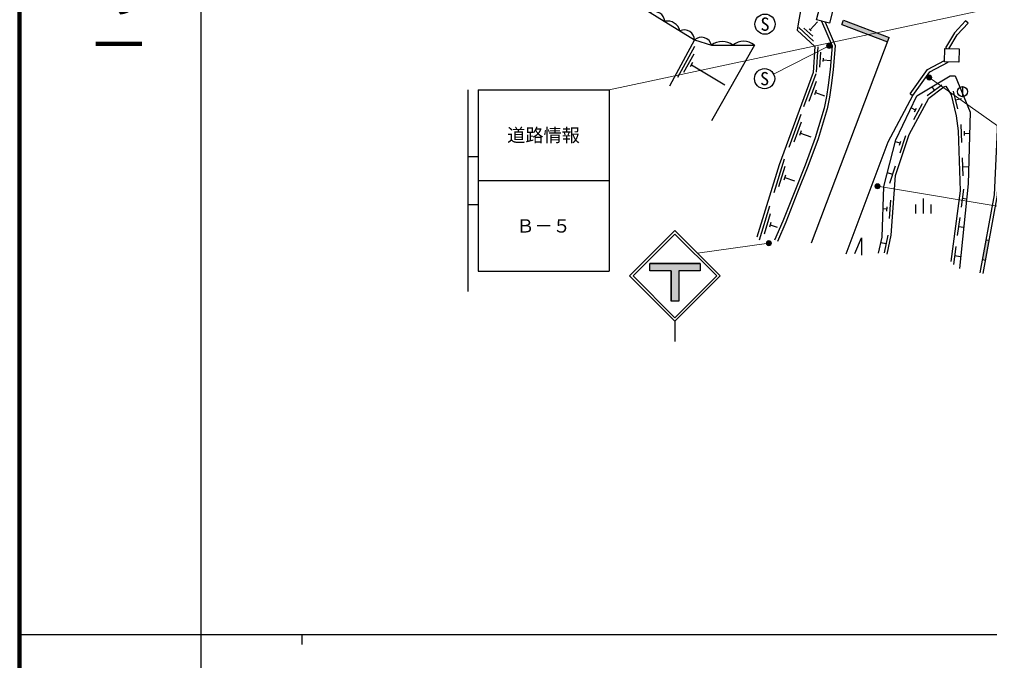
# Model space of a CAD drawing. Units: millimetres, scale not verified. Extents: x 40000 to 680000, y 20000 to 380000.
# Drawn here: x 40000 to 136228, y 202409 to 265999 of the extents above; entities that cross this region are included whole.
import ezdxf
from ezdxf.enums import TextEntityAlignment as Align

# ---------------------------------------------------------------- set-up
doc = ezdxf.new("R2010")
doc.units = ezdxf.units.MM
doc.header["$LTSCALE"] = 1000
for name, color, linetype, lineweight in [('M-BGD', 7, 'Continuous', 25), ('M-STR-HTXT', 7, 'Continuous', 13), ('M-STR-STRC', 7, 'Continuous', 25), ('M-TTL', 2, 'Continuous', 140), ('M-TTL-BAND', 7, 'Continuous', 25)]:
    doc.layers.add(name, color=color, linetype=linetype, lineweight=lineweight)
doc.styles.add('@ＭＳ ゴシック', font='')
doc.styles.add('ＭＳ ゴシック', font='')
doc.styles.get('@ＭＳ ゴシック').set_extended_font_data('@MS Gothic')
doc.styles.get('ＭＳ ゴシック').set_extended_font_data('MS Gothic')

msp = doc.modelspace()

# ---------------------------------------------------------------- hatches: boundary and pattern name
at = {"layer": 'M-BGD'}
msp.add_hatch(color=256, dxfattribs=at).paths.add_polyline_path([(136195, 244096), (135900, 244150), (135539, 242183), (135834, 242128)])
at = {"layer": 'M-STR-HTXT'}
for points in [[(120079, 263446, -1), (120553, 263286, -0.41421), (120236, 263129, -0.41421)], [(130273, 259988, -0.41421), (129993, 260205, -0.41421), (130210, 260484, -1)], [(125329, 249567, -1), (124889, 249327, -0.41421), (124989, 249667, -0.41421)], [(114565, 243928, -1), (114125, 243689, -0.41421), (114225, 244028, -0.41421)]]:
    msp.add_hatch(color=256, dxfattribs=at).paths.add_polyline_path(points)
at = {"layer": 'M-STR-STRC'}
for points in [[(121722, 265924), (121562, 265503), (126111, 263779), (126270, 264200)], [(102516, 241056), (104641, 241056), (104641, 238056), (105391, 238056), (105391, 241056), (107516, 241056), (107516, 241806), (102516, 241806)]]:
    msp.add_hatch(color=256, dxfattribs=at).paths.add_polyline_path(points)

# ---------------------------------------------------------------- linework, layer by layer
at = {"layer": 'M-BGD'}
for p, q in [((118443, 264959), (119175, 265755)), ((117301, 265195), (118773, 263841)), ((117798, 265145), (118681, 264332)), ((118340, 265054), (118546, 264865)), ((106969, 263971), (104467, 259374)), ((106958, 263324), (105285, 260250)), ((119184, 263268), (119028, 260773)), ((119452, 262750), (119358, 261253)), ((106887, 262565), (105883, 260721)), ((119715, 262157), (119694, 261808)), ((119705, 261983), (120495, 261928)), ((106766, 261715), (106532, 261285)), ((106649, 261500), (109969, 259512)), ((118990, 260597), (117782, 257313)), ((119030, 259837), (118305, 257866)), ((119033, 258978), (118864, 258518)), ((130042, 258457), (131497, 259516)), ((130769, 258987), (130522, 259327)), ((132624, 258889), (133060, 257143)), ((133543, 259333), (133543, 258333)), ((118949, 258748), (119855, 258415)), ((128357, 258613), (128601, 258439)), ((132842, 258016), (133425, 258161)), ((128875, 257003), (128435, 257221)), ((128717, 256068), (129563, 257657)), ((128777, 256818), (128974, 257189)), ((117508, 256568), (116300, 253283)), ((117548, 255807), (116823, 253836)), ((133382, 255581), (133445, 253783)), ((117551, 254948), (117382, 254488)), ((117467, 254718), (118485, 254344)), ((127345, 252780), (127916, 254488)), ((133706, 254902), (133721, 254483)), ((133714, 254693), (134251, 254712)), ((127346, 253729), (126893, 253860)), ((127279, 253530), (127413, 253928)), ((115846, 252154), (114813, 248810)), ((133498, 252285), (133562, 250486)), ((115926, 251397), (115306, 249390)), ((126337, 249763), (126908, 251471)), ((133530, 251386), (134129, 251407)), ((115975, 250539), (115830, 250071)), ((115903, 250305), (116885, 250002)), ((126623, 250617), (126096, 250793)), ((133638, 249157), (133400, 247373)), ((114397, 247461), (113365, 244116)), ((126040, 246980), (126071, 247399)), ((126287, 246270), (126422, 248065)), ((128925, 246750), (128925, 247650)), ((129675, 246750), (129675, 248250)), ((130425, 246750), (130425, 247650)), ((133519, 248265), (133950, 248215)), ((114477, 246703), (113858, 244697)), ((126055, 247190), (125673, 247218)), ((114526, 245846), (114382, 245378)), ((114454, 245612), (115171, 245390)), ((133263, 246343), (133025, 244559)), ((133144, 245451), (133660, 245382)), ((125797, 242844), (126156, 244607)), ((125976, 243726), (125451, 243833)), ((132881, 243471), (132643, 241687)), ((135900, 244150), (136195, 244096)), ((132762, 242579), (133356, 242499)), ((135539, 242183), (135834, 242128))]:
    msp.add_line(p, q, dxfattribs=at)
for points in [[(86246, 298105), (85701, 296766), (85156, 294936), (84843, 293459), (84585, 291600), (84410, 289785), (84355, 287514), (84469, 284867), (84787, 281887), (85453, 278457), (87116, 273062), (90150, 271739), (92936, 270728), (96790, 269511), (99542, 268582), (106969, 263971), (108645, 263442), (112896, 263442), (108639, 255945)], [(96574, 292612), (96306, 292025), (96817, 284795), (99010, 284714), (99347, 284632), (99842, 284418), (100617, 284020), (116233, 272346), (117439, 268916), (117510, 268166), (117473, 266865), (117283, 265768), (117142, 264933), (118887, 263328), (118726, 260749), (115357, 251588), (113142, 244412)], [(119558, 265824), (120604, 263366), (120426, 261016), (120219, 259487), (120066, 258347), (119813, 257212), (118924, 254259), (117925, 251534), (116909, 248980), (115726, 245996), (114903, 244089)], [(119923, 265731), (120908, 263416), (120724, 260984), (120517, 259447), (120362, 258294), (120103, 257136), (119209, 254164), (118206, 251427), (117188, 248870), (116003, 245882), (115179, 243970)], [(132196, 263093), (133025, 264463), (134087, 265631), (133828, 265866), (132743, 264673), (131845, 263189), (131995, 263098)], [(122004, 242755), (126158, 253871), (128612, 258455), (130286, 260802), (132119, 261774)], [(128357, 258613), (130083, 261034), (131748, 261917)], [(125211, 242808), (125580, 244386), (125745, 249441), (126940, 254046), (128997, 258416), (132331, 260408), (132828, 260388), (134313, 256802), (134101, 249697), (133243, 241307)], [(135296, 240860), (136714, 248589), (137229, 260064)], [(135591, 240806), (137013, 248555), (137529, 260051)], [(126077, 242715), (126464, 244616), (126907, 250522), (128259, 254568), (130188, 258192), (131704, 259296), (131901, 259378), (132410, 258511), (132927, 256439), (133104, 254948), (133314, 248995), (132380, 241986)], [(122877, 242782), (123537, 244348), (123532, 242624)]]:
    msp.add_lwpolyline(points, dxfattribs=at)
for points in [[(119399, 267225), (120667, 266904), (120343, 265625), (119075, 265946)], [(131781, 263104), (133217, 263064), (133180, 261745), (131744, 261785)]]:
    msp.add_lwpolyline(points, close=True, dxfattribs=at)
msp.add_circle((133543, 258833), 500, dxfattribs=at)
for centre, radius, start, end in [((102963, 265732), 1050, 4.1892, 112.15099), ((104268, 264543), 1292, 14.80759, 101.53259), ((105936, 263927), 1035, 2.44422, 113.89597), ((107647, 263198), 1028, 13.71018, 131.19946), ((109708, 262030), 1767, 53.02328, 126.97672), ((111834, 262195), 1638, 49.54161, 130.45839)]:
    msp.add_arc(centre, radius, start, end, dxfattribs=at)
at = {"layer": 'M-STR-HTXT'}
for p, q in [((142274, 268348), (98490, 259018)), ((120316, 263366), (114806, 260575)), ((130241, 260236), (139831, 253421)), ((125109, 249447), (139309, 247102)), ((114345, 243809), (107267, 242806))]:
    msp.add_line(p, q, dxfattribs=at)
for centre in [(120316, 263366), (130241, 260236), (125109, 249447), (114345, 243809)]:
    msp.add_circle(centre, 250, dxfattribs=at)
at = {"layer": 'M-STR-STRC'}
for p, q in [((121562, 265503), (121722, 265924)), ((121722, 265924), (126270, 264200)), ((121562, 265503), (126111, 263779)), ((118556, 243855), (126270, 264200)), ((84490, 259018), (84490, 239018)), ((85490, 259018), (85490, 241018)), ((85490, 259018), (98490, 259018)), ((98490, 259018), (98490, 241018)), ((84490, 252393), (85490, 252393)), ((85490, 250018), (98490, 250018)), ((84490, 247643), (85490, 247643)), ((100517, 240556), (105017, 245056)), ((100870, 240556), (105017, 244703)), ((109517, 240556), (105017, 245056)), ((109163, 240556), (105017, 244703)), ((107516, 241806), (102516, 241806)), ((107516, 241806), (107516, 241056)), ((85490, 241018), (98490, 241018)), ((104641, 241056), (102516, 241056)), ((104641, 241056), (104641, 238056)), ((105391, 241056), (105391, 238056)), ((107516, 241056), (105391, 241056)), ((100517, 240556), (105017, 236056)), ((100870, 240556), (105017, 236409)), ((105017, 236409), (109163, 240556)), ((105017, 236056), (109517, 240556)), ((105391, 238056), (104641, 238056)), ((105017, 236056), (105017, 234056))]:
    msp.add_line(p, q, dxfattribs=at)
msp.add_lwpolyline([(102516, 241806), (107516, 241806), (107516, 241056), (105391, 241056), (105391, 238056), (104641, 238056), (104641, 241056), (102516, 241056)], close=True, dxfattribs=at)
for centre in [(113952, 265531), (113913, 260123)]:
    msp.add_circle(centre, 1000, dxfattribs=at)
at = {"layer": 'M-TTL'}
msp.add_line((40000, 380000), (40000, 20000), dxfattribs=at)
at = {"layer": 'M-TTL-BAND'}
for p, q in [((58000, 370000), (58000, 20000)), ((40000, 205000), (579000, 205000)), ((68000, 205000), (68000, 204000))]:
    msp.add_line(p, q, dxfattribs=at)

# ---------------------------------------------------------------- texts
at = {"layer": 'M-STR-STRC', "style": 'ＭＳ ゴシック'}
for s, p in [('S', (113952, 265531)), ('S', (113913, 260123)), ('道路情報', (91990, 254518)), ('Ｂ－５', (91990, 245518))]:
    msp.add_text(s, height=1320, dxfattribs=at).set_placement(p, align=Align.MIDDLE_CENTER)
at = {"layer": 'M-TTL-BAND', "style": '@ＭＳ ゴシック'}
msp.add_text('縮尺千分の一', height=3666, rotation=270, dxfattribs=at).set_placement((49777, 261030), align=Align.MIDDLE_RIGHT)

doc.saveas('drawing.dxf')
